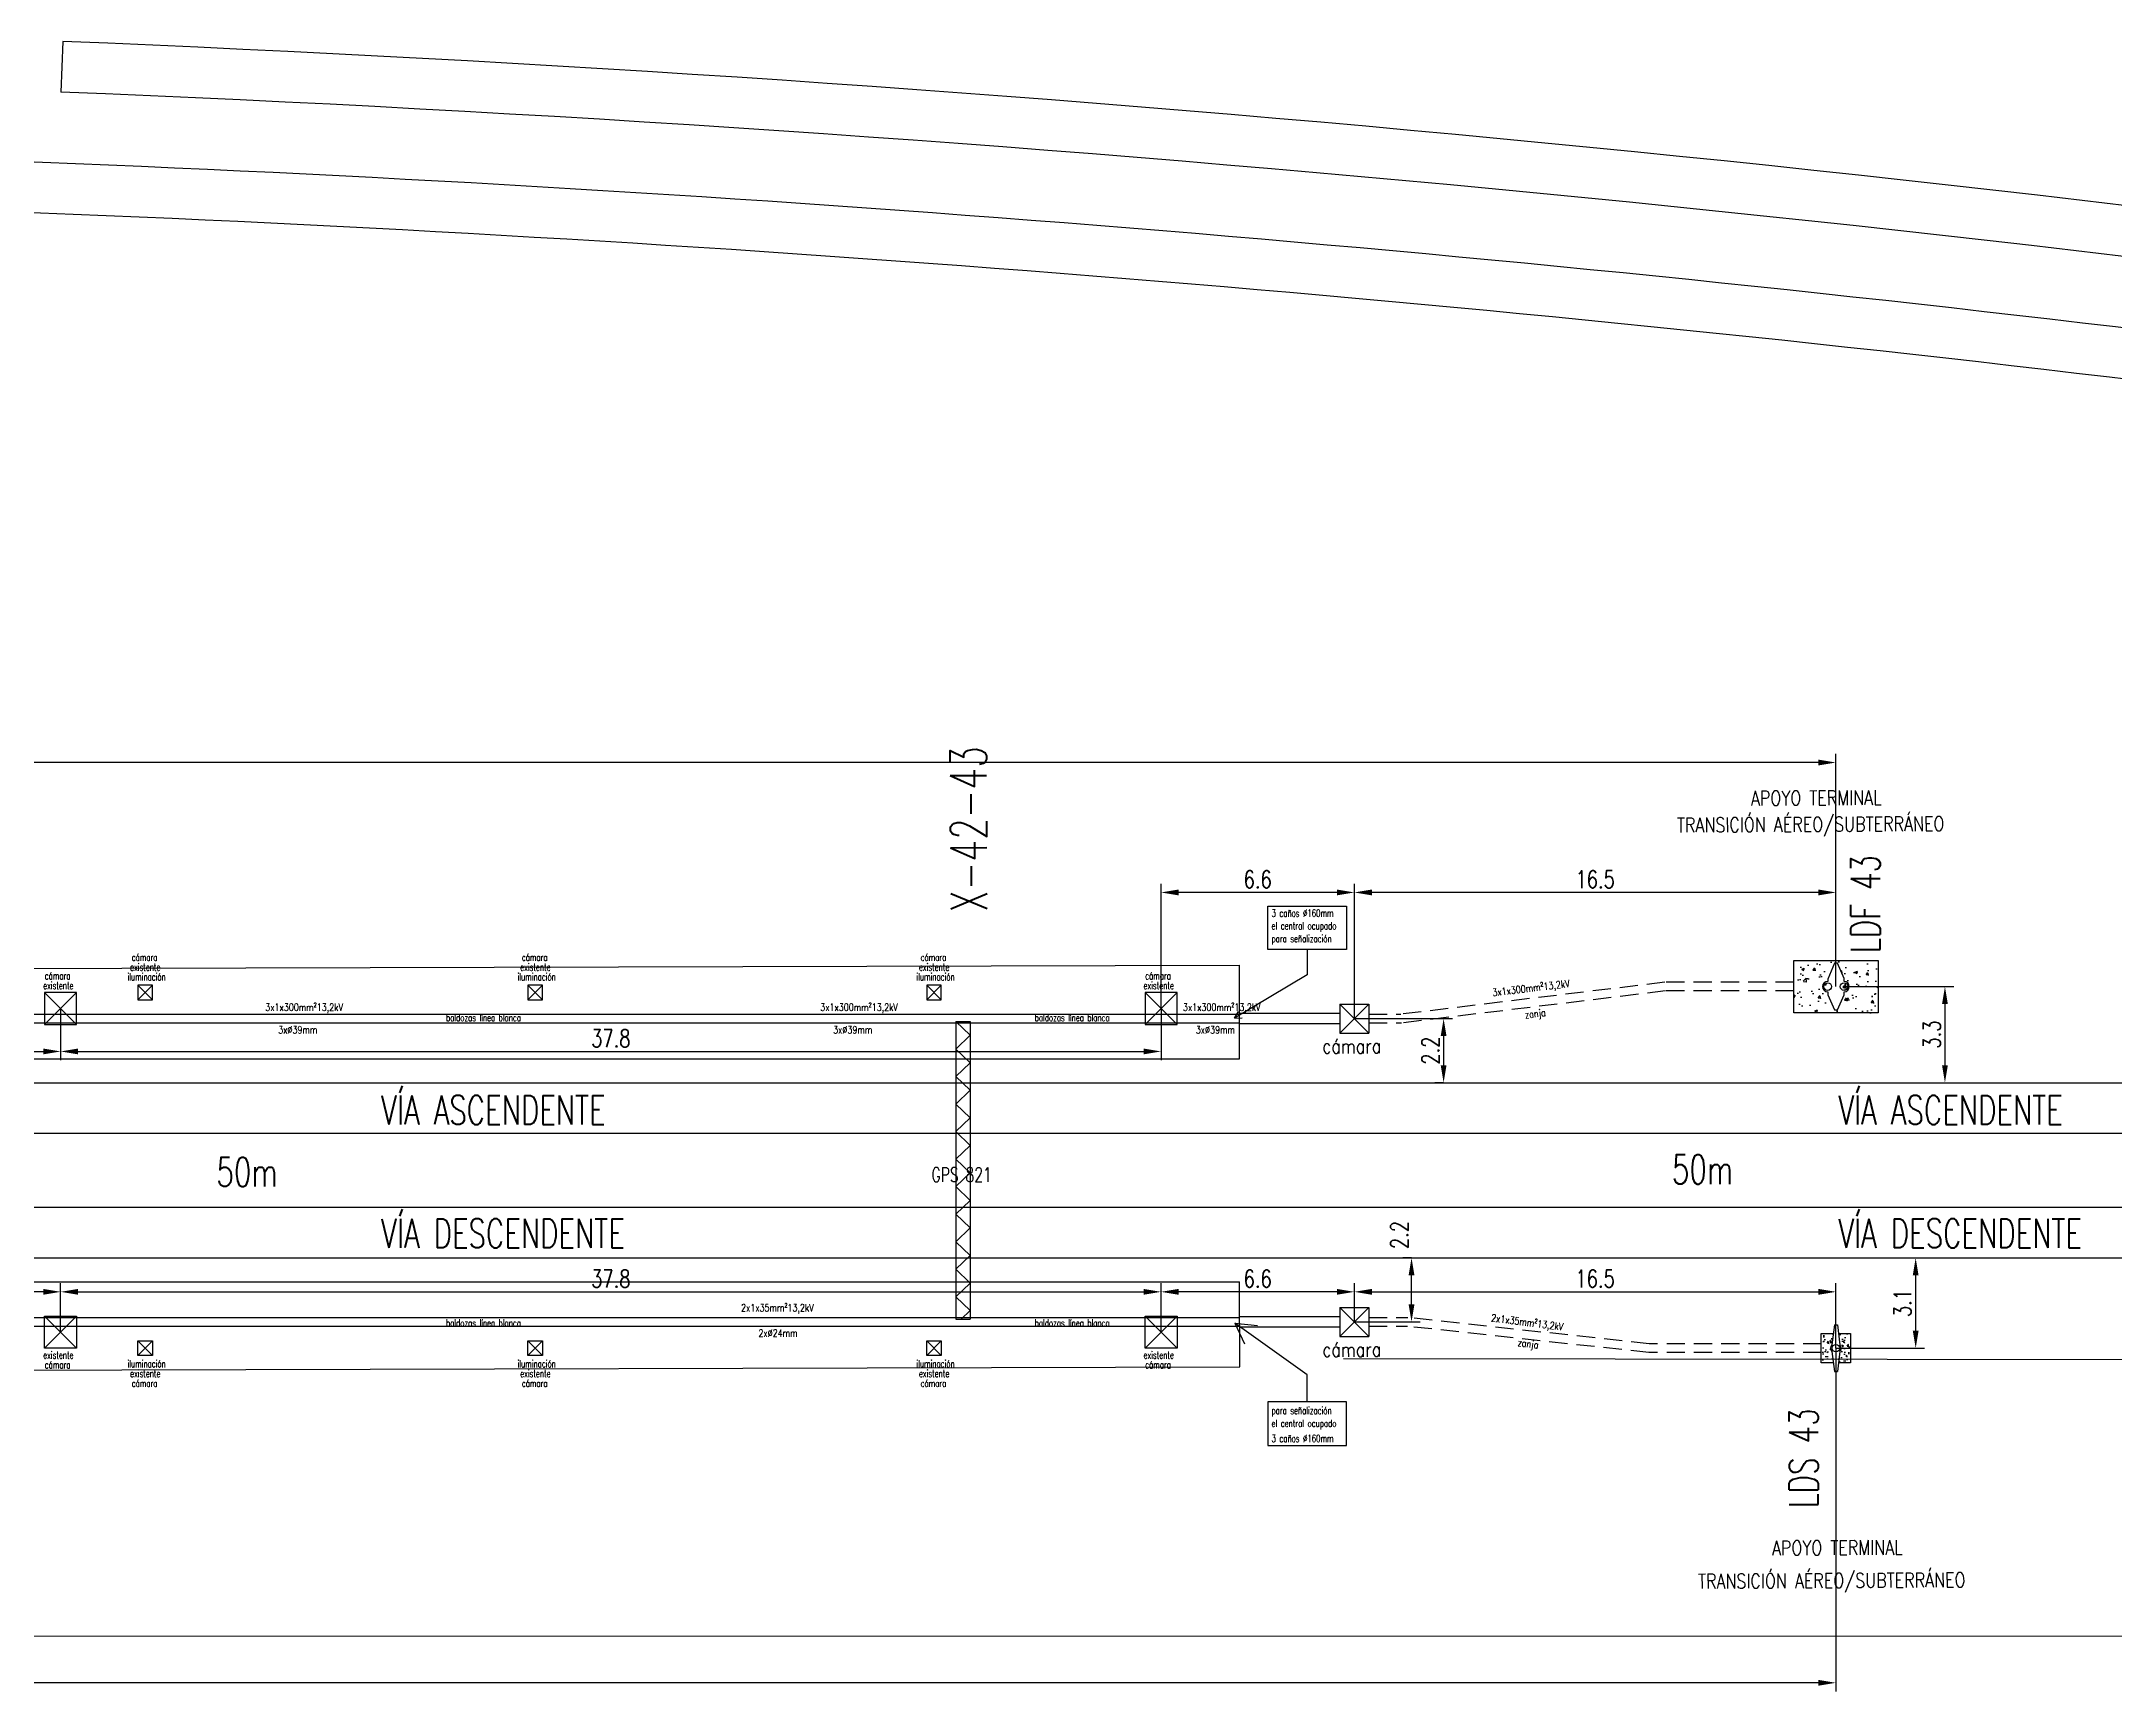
# Model space of a CAD drawing. Header units: millimetres. Extents: x 629 to 1504, y 1178 to 1591.
# Drawn here: x 1033.8 to 1105, y 1303.8 to 1360.5 of the extents above; entities that cross this region are included whole.
import ezdxf

# ---------------------------------------------------------------- set-up
doc = ezdxf.new("R2010")
doc.units = ezdxf.units.MM
doc.linetypes.add('HIDDEN2', pattern=[0.1875, 0.125, -0.0625])
for name, color, linetype in [('LINEA02', 8, 'Continuous'), ('Textos catenaria', 7, 'Continuous'), ('TMR', 8, 'Continuous'), ('Unknown_Line_Type', 7, 'Continuous'), ('VIAS', 3, 'Continuous')]:
    doc.layers.add(name, color=color, linetype=linetype)
doc.styles.add('SIMPLEX', font='simplex.shx', dxfattribs={"width": 0.75})
doc.dimstyles.new('COTA-100', dxfattribs={"dimscale": 3, "dimtxt": 0.2, "dimasz": 0.2, "dimexe": 0.1, "dimexo": 0, "dimgap": 0.05, "dimtad": 1, "dimdec": 1, "dimzin": 0, "dimdsep": 46, "dimtxsty": 'SIMPLEX', "dimcen": 0.1, "dimclrd": 256, "dimclre": 256, "dimclrt": 256, "dimazin": 0, "dimtm": 1e-09, "dimtfac": 0.714286, "dimtdec": 1, "dimtmove": 2, "dimatfit": 2, "dimfxl": 0, "dimtolj": 1, "dimtzin": 0, "dimarcsym": 0})
pattern_1 = [(50, (-2624.04677, -773.78864), (0.45546167, -0.039847714), [0.047625, -0.523875]), (355, (-2624.04677, -773.78864), (-0.088107065, 0.47764161), [0.0381, -0.4191]), (100.451, (-2624.0088, -773.79196), (0.367356254, 0.43779172), [0.040475, -0.445225]), (46.1842, (-2624.04677, -773.66164), (0.6776976, -0.10510582), [0.0714375, -0.7858125]), (96.6356, (-2623.9903, -773.6704), (0.59351059, 0.61856389), [0.0607125, -0.6678375]), (351.184, (-2624.0468, -773.66164), (0.59351151, 0.6185628), [0.05715, -0.62865]), (21, (-2623.98327, -773.6934), (0.3790372, -0.255663796), [0.047625, -0.523875]), (326, (-2623.98327, -773.6934), (0.15450507, 0.460469915), [0.0381, -0.4191]), (71.4514, (-2623.9517, -773.7147), (0.53354123, 0.204807144), [0.040475, -0.445225]), (37.5, (-2624.04677, -773.78864), (0.007721508, 0.211387597), [0, -0.41402, 0, -0.42545, 0, -0.4206875]), (7.5, (-2624.04677, -773.78864), (0.167049156, 0.250451437), [0, -0.24257, 0, -0.404495, 0, -0.1603375]), (327.5, (-2624.18837, -773.78864), (0.338976488, -0.01432186), [0, -0.15875, 0, -0.4953, 0, -0.657225]), (317.5, (-2624.25187, -773.78864), (0.370322953, 0.063566228), [0, -0.206375, 0, -0.32893, 0, -0.466725])]

# ---------------------------------------------------------------- blocks, each defined once
blk = doc.blocks.new('estructura tipo A con base')
h = blk.add_hatch()
h.set_pattern_fill('AR-CONC', color=8, scale=0.005, style=0)
h.set_pattern_definition([(50, (-2627.5983, -783.80706), (0.91092334, -0.07969543), [0.09525, -1.04775]), (355, (-2627.5983, -783.8071), (-0.17621413, 0.9552832), [0.0762, -0.8382]), (100.451, (-2627.5224, -783.8137), (0.7347125, 0.87558344), [0.08095, -0.89045]), (46.1842, (-2627.5983, -783.5531), (1.3553952, -0.21021164), [0.142875, -1.571625]), (96.6356, (-2627.4854, -783.5706), (1.1870212, 1.2371278), [0.121425, -1.335675]), (351.184, (-2627.5983, -783.553), (1.187023, 1.2371256), [0.1143, -1.2573]), (21, (-2627.4713, -783.61656), (0.7580744, -0.5113276), [0.09525, -1.04775]), (326, (-2627.4713, -783.6166), (0.30901014, 0.92093983), [0.0762, -0.8382]), (71.4514, (-2627.4081, -783.6592), (1.06708245, 0.4096143), [0.08095, -0.89045]), (37.5, (-2627.5983, -783.80706), (0.015443016, 0.422775194), [0, -0.82804, 0, -0.8509, 0, -0.841375]), (7.5, (-2627.5983, -783.80706), (0.33409831, 0.500902874), [0, -0.48514, 0, -0.80899, 0, -0.320675]), (327.5, (-2627.88152, -783.80706), (0.677952976, -0.02864372), [0, -0.3175, 0, -0.9906, 0, -1.31445]), (317.5, (-2628.0085, -783.80706), (0.74064591, 0.12713246), [0, -0.41275, 0, -0.65786, 0, -0.93345])])
h.paths.add_polyline_path([(-1.45, -0.9), (1.45, -0.9), (1.45, 0.9), (-1.45, 0.9)])
h.paths.add_polyline_path([(-0.28, 0.18), (-0.28, 0.25), (-0.05, 0.8), (0.05, 0.8), (0.28, 0.282), (0.28, 0.18, -1), (0.28, -0.18), (0.28, -0.282), (0.05, -0.8), (-0.05, -0.8), (-0.28, -0.282), (-0.28, -0.18, -1)], flags=16)
h.paths.add_polyline_path([(-0.15, 0, -1), (-0.41, 0, -1)], flags=0)
h.paths.add_polyline_path([(0.002, 0, -1), (-0.002, 0, -1)], flags=0)
h.paths.add_polyline_path([(0.41, 0, -1), (0.15, 0, -1)], flags=0)
blk.add_lwpolyline([(1.45, -0.9), (-1.45, -0.9), (-1.45, 0.9), (1.45, 0.9)], close=True)
at = {"color": 6}
blk.add_lwpolyline([(-0.28, -0.282), (-0.05, -0.8), (0.05, -0.8), (0.28, -0.282), (0.28, -0.18, 1), (0.28, 0.18), (0.28, 0.282), (0.05, 0.8), (-0.05, 0.8), (-0.28, 0.25), (-0.28, 0.18, 1), (-0.28, -0.18)], format="xyb", close=True, dxfattribs=at)
for centre, radius in [((-0.28, 0), 0.13), ((0, 0), 0.0021), ((0.28, 0), 0.13)]:
    blk.add_circle(centre, radius, dxfattribs=at)
blk = doc.blocks.new('estructura terminal o retención para LDS')
h = blk.add_hatch()
h.set_pattern_fill('AR-CONC', color=8, scale=0.0025, style=0)
h.set_pattern_definition(pattern_1)
h.paths.add_polyline_path([(-0.5, -0.5), (-0.089, -0.5), (-0.14, -0.113, -0.352658), (-0.14, 0.113), (-0.089, 0.5), (-0.5, 0.5)])
h = blk.add_hatch()
h.set_pattern_fill('AR-CONC', color=8, scale=0.0025, style=0)
h.set_pattern_definition(pattern_1)
h.paths.add_polyline_path([(0.14, -0.113), (0.089, -0.5), (0.5, -0.5), (0.5, 0.5), (0.089, 0.5), (0.14, 0.113, -0.352658)])
at = {"color": 6}
for p, q in [((-0.05, 0.8), (-0.14, 0.113)), ((-0.05, 0.8), (0.05, 0.8)), ((0.05, 0.8), (0.14, 0.113)), ((-0.14, -0.113), (-0.05, -0.8)), ((0.14, -0.113), (0.05, -0.8)), ((-0.05, -0.8), (0.05, -0.8))]:
    blk.add_line(p, q, dxfattribs=at)
for points in [[(-0.089, -0.5), (-0.5, -0.5), (-0.5, 0.5), (-0.089, 0.5)], [(0.089, 0.5), (0.5, 0.5), (0.5, -0.5), (0.089, -0.5)]]:
    blk.add_lwpolyline(points)
blk.add_circle((0, 0), 0.13, dxfattribs=at)
for start, end in [(141.14883, 218.85117), (321.14883, 38.85117)]:
    blk.add_arc((0, 0), 0.18, start, end, dxfattribs=at)
blk = doc.blocks.new('cámara LDF-LDS')
at = {"color": 6}
for p, q in [((-0.5, 0.5), (0.5, 0.5)), ((-0.5, 0.5), (-0.5, -0.5)), ((-0.5, 0.5), (0.5, -0.5)), ((0.5, 0.5), (-0.5, -0.5)), ((0.5, 0.5), (0.5, -0.5)), ((-0.5, -0.5), (0.5, -0.5))]:
    blk.add_line(p, q, dxfattribs=at)
blk = doc.blocks.new('*D17')
at = {"lineweight": -2, "transparency": 16777216}
for p, q in [((1072.21, 1316.117), (1072.21, 1317.802)), ((1078.253, 1317.502), (1072.81, 1317.502)), ((1078.853, 1316.467), (1078.853, 1317.802))]:
    blk.add_line(p, q, dxfattribs=at)
at = {"transparency": 16777216}
for points in [[(1072.81, 1317.602), (1072.81, 1317.402), (1072.21, 1317.502)], [(1078.253, 1317.602), (1078.253, 1317.402), (1078.853, 1317.502)]]:
    blk.add_solid(points, dxfattribs=at)
at = {"layer": 'Defpoints', "color": 0, "transparency": 16777216}
for p in [(1072.21, 1317.502), (1072.21, 1316.117), (1078.853, 1316.467)]:
    blk.add_point(p, dxfattribs=at)
at = {"transparency": 16777216, "insert": (1075.531, 1317.952), "char_height": 0.6, "attachment_point": 5, "style": 'SIMPLEX'}
blk.add_mtext('\\A1;6.6', dxfattribs=at)
blk = doc.blocks.new('*D18')
at = {"lineweight": -2, "transparency": 16777216}
for p, q in [((1078.853, 1316.467), (1078.853, 1317.802)), ((1079.453, 1317.502), (1094.792, 1317.502)), ((1095.392, 1315.567), (1095.392, 1317.802))]:
    blk.add_line(p, q, dxfattribs=at)
at = {"transparency": 16777216}
for points in [[(1079.453, 1317.602), (1079.453, 1317.402), (1078.853, 1317.502)], [(1094.792, 1317.602), (1094.792, 1317.402), (1095.392, 1317.502)]]:
    blk.add_solid(points, dxfattribs=at)
at = {"layer": 'Defpoints', "color": 0, "transparency": 16777216}
for p in [(1095.392, 1317.502), (1078.853, 1316.467), (1095.392, 1315.567)]:
    blk.add_point(p, dxfattribs=at)
at = {"transparency": 16777216, "insert": (1087.122, 1317.952), "char_height": 0.6, "attachment_point": 5, "style": 'SIMPLEX'}
blk.add_mtext('\\A1;16.5', dxfattribs=at)
blk = doc.blocks.new('*D19')
at = {"lineweight": -2, "transparency": 16777216}
for p, q in [((790.429, 1315.567), (790.429, 1303.772)), ((1095.392, 1315.567), (1095.392, 1303.772)), ((1094.792, 1304.072), (791.029, 1304.072))]:
    blk.add_line(p, q, dxfattribs=at)
at = {"transparency": 16777216}
for points in [[(791.029, 1304.172), (791.029, 1303.972), (790.429, 1304.072)], [(1094.792, 1304.172), (1094.792, 1303.972), (1095.392, 1304.072)]]:
    blk.add_solid(points, dxfattribs=at)
at = {"layer": 'Defpoints', "color": 0, "transparency": 16777216}
for p in [(790.429, 1315.567), (1095.392, 1315.567), (790.429, 1304.072)]:
    blk.add_point(p, dxfattribs=at)
at = {"transparency": 16777216, "insert": (942.91, 1304.522), "char_height": 0.6, "attachment_point": 5, "style": 'SIMPLEX'}
blk.add_mtext('\\A1;305.0', dxfattribs=at)
blk = doc.blocks.new('*D20')
at = {"lineweight": -2, "transparency": 16777216}
for p, q in [((1078.852, 1326.887), (1078.852, 1331.521)), ((1094.794, 1331.221), (1079.452, 1331.221)), ((1095.394, 1327.987), (1095.394, 1331.521))]:
    blk.add_line(p, q, dxfattribs=at)
at = {"transparency": 16777216}
for points in [[(1079.452, 1331.321), (1079.452, 1331.121), (1078.852, 1331.221)], [(1094.794, 1331.321), (1094.794, 1331.121), (1095.394, 1331.221)]]:
    blk.add_solid(points, dxfattribs=at)
at = {"layer": 'Defpoints', "color": 0, "transparency": 16777216}
for p in [(1078.852, 1331.221), (1095.394, 1327.987), (1078.852, 1326.887)]:
    blk.add_point(p, dxfattribs=at)
at = {"transparency": 16777216, "insert": (1087.123, 1331.671), "char_height": 0.6, "attachment_point": 5, "style": 'SIMPLEX'}
blk.add_mtext('\\A1;16.5', dxfattribs=at)
blk = doc.blocks.new('*D21')
at = {"lineweight": -2, "transparency": 16777216}
for p, q in [((1072.21, 1327.237), (1072.21, 1331.521)), ((1078.252, 1331.221), (1072.81, 1331.221)), ((1078.852, 1326.887), (1078.852, 1331.521))]:
    blk.add_line(p, q, dxfattribs=at)
at = {"transparency": 16777216}
for points in [[(1072.81, 1331.321), (1072.81, 1331.121), (1072.21, 1331.221)], [(1078.252, 1331.321), (1078.252, 1331.121), (1078.852, 1331.221)]]:
    blk.add_solid(points, dxfattribs=at)
at = {"layer": 'Defpoints', "color": 0, "transparency": 16777216}
for p in [(1072.21, 1331.221), (1072.21, 1327.237), (1078.852, 1326.887)]:
    blk.add_point(p, dxfattribs=at)
at = {"transparency": 16777216, "insert": (1075.531, 1331.671), "char_height": 0.6, "attachment_point": 5, "style": 'SIMPLEX'}
blk.add_mtext('\\A1;6.6', dxfattribs=at)
blk = doc.blocks.new('*D22')
at = {"lineweight": -2, "transparency": 16777216}
for p, q in [((1080.815, 1318.667), (1080.515, 1318.667)), ((1080.815, 1317.067), (1080.815, 1318.067)), ((1078.853, 1316.467), (1081.115, 1316.467))]:
    blk.add_line(p, q, dxfattribs=at)
at = {"transparency": 16777216}
for points in [[(1080.715, 1318.067), (1080.915, 1318.067), (1080.815, 1318.667)], [(1080.715, 1317.067), (1080.915, 1317.067), (1080.815, 1316.467)]]:
    blk.add_solid(points, dxfattribs=at)
at = {"layer": 'Defpoints', "color": 0, "transparency": 16777216}
for p in [(1080.815, 1318.667), (1080.815, 1318.667), (1078.853, 1316.467)]:
    blk.add_point(p, dxfattribs=at)
at = {"transparency": 16777216, "insert": (1080.397, 1319.453), "char_height": 0.6, "attachment_point": 5, "rotation": 90, "style": 'SIMPLEX'}
blk.add_mtext('\\A1;2.2', dxfattribs=at)
blk = doc.blocks.new('*D25')
at = {"lineweight": -2, "transparency": 16777216}
for p, q in [((1078.852, 1326.887), (1082.217, 1326.887)), ((1081.917, 1326.287), (1081.917, 1325.287)), ((1081.917, 1324.687), (1081.617, 1324.687))]:
    blk.add_line(p, q, dxfattribs=at)
at = {"transparency": 16777216}
for points in [[(1081.817, 1326.287), (1082.017, 1326.287), (1081.917, 1326.887)], [(1081.817, 1325.287), (1082.017, 1325.287), (1081.917, 1324.687)]]:
    blk.add_solid(points, dxfattribs=at)
at = {"layer": 'Defpoints', "color": 0, "transparency": 16777216}
for p in [(1078.852, 1326.887), (1081.917, 1324.687), (1081.917, 1324.687)]:
    blk.add_point(p, dxfattribs=at)
at = {"transparency": 16777216, "insert": (1081.467, 1325.787), "char_height": 0.6, "attachment_point": 5, "rotation": 90, "style": 'SIMPLEX'}
blk.add_mtext('\\A1;2.2', dxfattribs=at)
blk = doc.blocks.new('*D27')
at = {"lineweight": -2, "transparency": 16777216}
for p, q in [((790.431, 1327.987), (790.431, 1335.984)), ((1095.394, 1327.987), (1095.394, 1335.984)), ((1094.794, 1335.684), (791.031, 1335.684))]:
    blk.add_line(p, q, dxfattribs=at)
at = {"transparency": 16777216}
for points in [[(791.031, 1335.784), (791.031, 1335.584), (790.431, 1335.684)], [(1094.794, 1335.784), (1094.794, 1335.584), (1095.394, 1335.684)]]:
    blk.add_solid(points, dxfattribs=at)
at = {"layer": 'Defpoints', "color": 0, "transparency": 16777216}
for p in [(790.431, 1335.684), (790.431, 1327.987), (1095.394, 1327.987)]:
    blk.add_point(p, dxfattribs=at)
at = {"transparency": 16777216, "insert": (942.913, 1336.134), "char_height": 0.6, "attachment_point": 5, "style": 'SIMPLEX'}
blk.add_mtext('\\A1;305.0', dxfattribs=at)
blk = doc.blocks.new('*D33')
at = {"lineweight": -2, "transparency": 16777216}
for p, q in [((1095.392, 1318.667), (1098.433, 1318.667)), ((1098.133, 1316.167), (1098.133, 1318.067)), ((1095.392, 1315.567), (1098.433, 1315.567))]:
    blk.add_line(p, q, dxfattribs=at)
at = {"transparency": 16777216}
for points in [[(1098.033, 1318.067), (1098.233, 1318.067), (1098.133, 1318.667)], [(1098.033, 1316.167), (1098.233, 1316.167), (1098.133, 1315.567)]]:
    blk.add_solid(points, dxfattribs=at)
at = {"layer": 'Defpoints', "color": 0, "transparency": 16777216}
for p in [(1095.392, 1318.667), (1098.133, 1318.667), (1095.392, 1315.567)]:
    blk.add_point(p, dxfattribs=at)
at = {"transparency": 16777216, "insert": (1097.683, 1317.117), "char_height": 0.6, "attachment_point": 5, "rotation": 90, "style": 'SIMPLEX'}
blk.add_mtext('\\A1;3.1', dxfattribs=at)
blk = doc.blocks.new('*D34')
at = {"lineweight": -2, "transparency": 16777216}
for p, q in [((1095.672, 1327.987), (1099.438, 1327.987)), ((1099.138, 1327.387), (1099.138, 1325.287)), ((1095.672, 1324.687), (1099.438, 1324.687))]:
    blk.add_line(p, q, dxfattribs=at)
at = {"transparency": 16777216}
for points in [[(1099.038, 1327.387), (1099.238, 1327.387), (1099.138, 1327.987)], [(1099.038, 1325.287), (1099.238, 1325.287), (1099.138, 1324.687)]]:
    blk.add_solid(points, dxfattribs=at)
at = {"layer": 'Defpoints', "color": 0, "transparency": 16777216}
for p in [(1095.672, 1327.987), (1095.672, 1324.687), (1099.138, 1324.687)]:
    blk.add_point(p, dxfattribs=at)
at = {"transparency": 16777216, "insert": (1098.688, 1326.337), "char_height": 0.6, "attachment_point": 5, "rotation": 90, "style": 'SIMPLEX'}
blk.add_mtext('\\A1;3.3', dxfattribs=at)
blk = doc.blocks.new('*D35')
at = {"lineweight": -2, "transparency": 16777216}
for p, q in [((1034.41, 1316.117), (1034.41, 1317.802)), ((1035.01, 1317.502), (1071.61, 1317.502)), ((1072.21, 1316.117), (1072.21, 1317.802))]:
    blk.add_line(p, q, dxfattribs=at)
at = {"transparency": 16777216}
for points in [[(1035.01, 1317.602), (1035.01, 1317.402), (1034.41, 1317.502)], [(1071.61, 1317.602), (1071.61, 1317.402), (1072.21, 1317.502)]]:
    blk.add_solid(points, dxfattribs=at)
at = {"layer": 'Defpoints', "color": 0, "transparency": 16777216}
for p in [(1072.21, 1317.502), (1034.41, 1316.117), (1072.21, 1316.117)]:
    blk.add_point(p, dxfattribs=at)
at = {"transparency": 16777216, "insert": (1053.31, 1317.952), "char_height": 0.6, "attachment_point": 5, "style": 'SIMPLEX'}
blk.add_mtext('\\A1;37.8', dxfattribs=at)
blk = doc.blocks.new('*D36')
at = {"lineweight": -2, "transparency": 16777216}
for p, q in [((993.955, 1316.146), (993.955, 1317.802)), ((1033.81, 1317.502), (994.555, 1317.502)), ((1034.41, 1316.117), (1034.41, 1317.802))]:
    blk.add_line(p, q, dxfattribs=at)
at = {"transparency": 16777216}
for points in [[(994.555, 1317.602), (994.555, 1317.402), (993.955, 1317.502)], [(1033.81, 1317.602), (1033.81, 1317.402), (1034.41, 1317.502)]]:
    blk.add_solid(points, dxfattribs=at)
at = {"layer": 'Defpoints', "color": 0, "transparency": 16777216}
for p in [(993.955, 1317.502), (993.955, 1316.146), (1034.41, 1316.117)]:
    blk.add_point(p, dxfattribs=at)
at = {"transparency": 16777216, "insert": (1014.182, 1317.952), "char_height": 0.6, "attachment_point": 5, "style": 'SIMPLEX'}
blk.add_mtext('\\A1;40.5', dxfattribs=at)
blk = doc.blocks.new('*D45')
at = {"lineweight": -2, "transparency": 16777216}
for p, q in [((993.955, 1327.209), (993.955, 1325.459)), ((1034.41, 1327.237), (1034.41, 1325.459)), ((994.555, 1325.759), (1033.81, 1325.759))]:
    blk.add_line(p, q, dxfattribs=at)
at = {"transparency": 16777216}
for points in [[(994.555, 1325.859), (994.555, 1325.659), (993.955, 1325.759)], [(1033.81, 1325.859), (1033.81, 1325.659), (1034.41, 1325.759)]]:
    blk.add_solid(points, dxfattribs=at)
at = {"layer": 'Defpoints', "color": 0, "transparency": 16777216}
for p in [(993.955, 1327.209), (1034.41, 1327.237), (1034.41, 1325.759)]:
    blk.add_point(p, dxfattribs=at)
at = {"transparency": 16777216, "insert": (1014.182, 1326.209), "char_height": 0.6, "attachment_point": 5, "style": 'SIMPLEX'}
blk.add_mtext('\\A1;40.5', dxfattribs=at)
blk = doc.blocks.new('*D46')
at = {"lineweight": -2, "transparency": 16777216}
for p, q in [((1034.41, 1327.237), (1034.41, 1325.459)), ((1072.21, 1327.237), (1072.21, 1325.459)), ((1035.01, 1325.759), (1071.61, 1325.759))]:
    blk.add_line(p, q, dxfattribs=at)
at = {"transparency": 16777216}
for points in [[(1035.01, 1325.859), (1035.01, 1325.659), (1034.41, 1325.759)], [(1071.61, 1325.859), (1071.61, 1325.659), (1072.21, 1325.759)]]:
    blk.add_solid(points, dxfattribs=at)
at = {"layer": 'Defpoints', "color": 0, "transparency": 16777216}
for p in [(1034.41, 1327.237), (1072.21, 1327.237), (1072.21, 1325.759)]:
    blk.add_point(p, dxfattribs=at)
at = {"transparency": 16777216, "insert": (1053.31, 1326.209), "char_height": 0.6, "attachment_point": 5, "style": 'SIMPLEX'}
blk.add_mtext('\\A1;37.8', dxfattribs=at)

msp = doc.modelspace()

# ---------------------------------------------------------------- linework, layer by layer
for p, q in [((1077.23, 1329.257), (1077.23, 1328.387)), ((1077.23, 1328.387), (1074.736, 1326.906)), ((1033.86, 1327.787), (1034.96, 1326.687)), ((1034.96, 1327.787), (1033.86, 1326.687)), ((1037.56, 1328.037), (1037.06, 1327.537)), ((1037.06, 1328.037), (1037.56, 1327.537)), ((1050.96, 1328.037), (1050.46, 1327.537)), ((1050.46, 1328.037), (1050.96, 1327.537)), ((1064.66, 1328.037), (1064.16, 1327.537)), ((1064.16, 1328.037), (1064.66, 1327.537)), ((1071.66, 1327.787), (1072.76, 1326.687)), ((1072.76, 1327.787), (1071.66, 1326.687)), ((1074.736, 1326.906), (1074.869, 1327.13)), ((1074.736, 1326.906), (1074.997, 1326.915)), ((1033.86, 1315.567), (1034.96, 1316.667)), ((1034.96, 1315.567), (1033.86, 1316.667)), ((1071.66, 1315.567), (1072.76, 1316.667)), ((1072.76, 1315.567), (1071.66, 1316.667)), ((1077.23, 1314.655), (1074.742, 1316.426)), ((1074.742, 1316.426), (1075.521, 1316.341)), ((1074.742, 1316.426), (1075.077, 1315.718)), ((1037.56, 1315.317), (1037.06, 1315.817)), ((1037.06, 1315.317), (1037.56, 1315.817)), ((1050.96, 1315.317), (1050.46, 1315.817)), ((1050.46, 1315.317), (1050.96, 1315.817)), ((1064.66, 1315.317), (1064.16, 1315.817)), ((1064.16, 1315.317), (1064.66, 1315.817)), ((1077.23, 1313.721), (1077.23, 1314.655))]:
    msp.add_line(p, q)
at = {"color": 5, "linetype": 'HIDDEN2', "ltscale": 5}
for p, q in [((1089.52, 1328.137), (1080.45, 1327.037)), ((1093.942, 1328.137), (1089.52, 1328.137)), ((1089.538, 1327.837), (1080.468, 1326.737)), ((1093.942, 1327.837), (1089.538, 1327.837)), ((1079.352, 1327.037), (1080.45, 1327.037)), ((1079.352, 1326.737), (1080.468, 1326.737)), ((1079.353, 1316.617), (1080.691, 1316.617)), ((1079.353, 1316.317), (1080.674, 1316.317)), ((1088.966, 1315.417), (1080.674, 1316.317)), ((1088.982, 1315.717), (1080.691, 1316.617)), ((1094.892, 1315.417), (1088.966, 1315.417)), ((1094.892, 1315.717), (1088.982, 1315.717))]:
    msp.add_line(p, q, dxfattribs=at)
at = {"color": 1}
for p, q in [((836.155, 1327.037), (1074.906, 1327.037)), ((836.155, 1326.737), (1074.907, 1326.737)), ((836.155, 1316.617), (1074.907, 1316.617)), ((836.155, 1316.317), (1074.906, 1316.317))]:
    msp.add_line(p, q, dxfattribs=at)
at = {"color": 4}
for p, q in [((1065.161, 1326.787), (1065.161, 1316.567)), ((1065.161, 1326.787), (1065.651, 1326.787)), ((1065.161, 1326.787), (1065.651, 1326.315)), ((1065.651, 1326.787), (1065.651, 1316.567)), ((1065.161, 1325.842), (1065.651, 1326.315)), ((1065.161, 1325.842), (1065.651, 1325.369)), ((1065.161, 1324.896), (1065.651, 1325.369)), ((1065.161, 1324.896), (1065.651, 1324.424)), ((1065.161, 1323.951), (1065.651, 1324.424)), ((1065.161, 1323.951), (1065.651, 1323.478)), ((1065.161, 1323.005), (1065.651, 1323.478)), ((1065.161, 1323.005), (1065.651, 1322.533)), ((1065.161, 1322.06), (1065.651, 1322.533)), ((1065.161, 1322.06), (1065.651, 1321.587)), ((1065.161, 1321.115), (1065.651, 1321.587)), ((1065.161, 1321.115), (1065.651, 1320.642)), ((1065.161, 1320.169), (1065.651, 1320.642)), ((1065.161, 1320.169), (1065.651, 1319.696)), ((1065.161, 1319.224), (1065.651, 1319.696)), ((1065.161, 1319.224), (1065.651, 1318.751)), ((1065.161, 1318.278), (1065.651, 1318.751)), ((1065.161, 1318.278), (1065.651, 1317.805)), ((1065.161, 1317.333), (1065.651, 1317.805)), ((1065.161, 1317.333), (1065.651, 1316.86)), ((1065.348, 1316.567), (1065.651, 1316.86)), ((1065.161, 1316.567), (1065.651, 1316.567))]:
    msp.add_line(p, q, dxfattribs=at)
at = {"color": 11}
for p, q in [((1078.352, 1327.062), (1074.906, 1327.062)), ((1078.352, 1326.712), (1074.907, 1326.712)), ((1078.353, 1316.642), (1074.907, 1316.642)), ((1078.353, 1316.292), (1074.908, 1316.292))]:
    msp.add_line(p, q, dxfattribs=at)
at = {"color": 8}
for p, q in [((836.155, 1325.507), (1074.91, 1325.507)), ((629.885, 1324.687), (1381.242, 1324.687)), ((629.885, 1322.947), (1381.242, 1322.947)), ((629.885, 1320.407), (1381.242, 1320.407)), ((629.885, 1318.667), (1381.242, 1318.667)), ((836.155, 1317.847), (1074.91, 1317.847))]:
    msp.add_line(p, q, dxfattribs=at)
for points in [[(1075.88, 1330.755), (1078.58, 1330.755), (1078.58, 1329.257), (1075.88, 1329.257)], [(1034.96, 1326.687), (1034.96, 1327.787), (1033.86, 1327.787), (1033.86, 1326.687)], [(1037.56, 1328.037), (1037.06, 1328.037), (1037.06, 1327.537), (1037.56, 1327.537)], [(1050.96, 1328.037), (1050.46, 1328.037), (1050.46, 1327.537), (1050.96, 1327.537)], [(1064.66, 1328.037), (1064.16, 1328.037), (1064.16, 1327.537), (1064.66, 1327.537)], [(1072.76, 1326.687), (1072.76, 1327.787), (1071.66, 1327.787), (1071.66, 1326.687)], [(1034.96, 1316.667), (1034.96, 1315.567), (1033.86, 1315.567), (1033.86, 1316.667)], [(1072.76, 1316.667), (1072.76, 1315.567), (1071.66, 1315.567), (1071.66, 1316.667)], [(1037.56, 1315.317), (1037.06, 1315.317), (1037.06, 1315.817), (1037.56, 1315.817)], [(1050.96, 1315.317), (1050.46, 1315.317), (1050.46, 1315.817), (1050.96, 1315.817)], [(1064.66, 1315.317), (1064.16, 1315.317), (1064.16, 1315.817), (1064.66, 1315.817)], [(1075.88, 1312.222), (1078.58, 1312.222), (1078.58, 1313.721), (1075.88, 1313.721)]]:
    msp.add_lwpolyline(points, close=True)
at = {"layer": 'LINEA02'}
for p, q in [((934.635, 1328.367), (1074.902, 1328.719)), ((1074.91, 1325.507), (1074.902, 1328.719)), ((1074.917, 1314.922), (1074.91, 1317.847)), ((960.698, 1314.636), (1074.917, 1314.922))]:
    msp.add_line(p, q, dxfattribs=at)
at = {"layer": 'TMR'}
msp.add_line((954.046, 1305.706), (1293.467, 1305.63), dxfattribs=at)
at = {"layer": 'Unknown_Line_Type', "color": 8}
msp.add_line((1078.483, 1315.207), (1118.734, 1315.162), dxfattribs=at)
at = {"layer": 'VIAS', "color": 8}
msp.add_line((1034.482, 1360.454), (1034.412, 1358.715), dxfattribs=at)
for radius, start, end in [(910.416, 81.456366, 87.686442), (908.676, 81.456366, 87.686442), (906.236, 81.05051, 90.230543), (904.496, 81.05051, 90.230543)]:
    msp.add_arc((997.73, 450.78), radius, start, end, dxfattribs=at)

# ---------------------------------------------------------------- block references
for name, p in [('estructura tipo A con base', (1095.392, 1327.987)), ('cámara LDF-LDS', (1078.852, 1326.887)), ('cámara LDF-LDS', (1078.853, 1316.467)), ('estructura terminal o retención para LDS', (1095.392, 1315.567))]:
    msp.add_blockref(name, p)

# ---------------------------------------------------------------- texts
at = {"layer": 'Textos catenaria', "style": 'SIMPLEX'}
for s, height, rotation, width, p in [('X-42-43', 1.25, 90.27583, 0.7, (1066.238, 1330.552)), ('APOYO TERMINAL', 0.5, 0.31934, 0.8, (1092.472, 1334.206)), ('TRANSICIÓN AÉREO/SUBTERRÁNEO', 0.5, 0.31934, 0.8, (1089.934, 1333.285)), ('3x1x300mm²13,2kV', 0.25, 6.92228, 0.8, (1083.61, 1327.654)), ('zanja', 0.25, 6.92228, 0.8, (1084.723, 1326.891)), ('cámara', 0.5, 0.31934, 0.8, (1077.752, 1325.685)), ('2x1x35mm²13,2kV', 0.25, 352.67748, 0.8, (1083.539, 1316.489)), ('cámara', 0.5, 0.31934, 0.8, (1077.753, 1315.265)), ('zanja', 0.25, 352.67748, 0.8, (1084.447, 1315.641)), ('APOYO TERMINAL', 0.5, 0.31934, 0.8, (1093.195, 1308.45)), ('TRANSICIÓN AÉREO/SUBTERRÁNEO', 0.5, 0.31934, 0.8, (1090.657, 1307.308))]:
    msp.add_text(s, height=height, rotation=rotation, dxfattribs=dict(at, width=width)).set_placement(p)
at = {"layer": 'Textos catenaria', "color": 11, "style": 'SIMPLEX', "width": 0.7}
for s, p in [('LDF 43', (1096.909, 1329.146)), ('LDS 43', (1094.785, 1310.075))]:
    msp.add_text(s, height=1, rotation=90, dxfattribs=at).set_placement(p)
at = {"layer": 'Textos catenaria', "style": 'SIMPLEX'}
for s, height, width, p in [('3 caños Ø160mm', 0.25, 0.7, (1076.007, 1330.385)), ('el central ocupado', 0.25, 0.7, (1076.007, 1329.951)), ('para señalización', 0.25, 0.7, (1076.007, 1329.511)), ('cámara', 0.25, 0.7, (1036.852, 1328.869)), ('cámara', 0.25, 0.7, (1050.252, 1328.869)), ('cámara', 0.25, 0.7, (1063.952, 1328.869)), ('existente', 0.25, 0.7, (1033.809, 1327.899)), ('cámara', 0.25, 0.7, (1033.865, 1328.235)), ('iluminación', 0.25, 0.7, (1036.708, 1328.197)), ('existente', 0.25, 0.7, (1036.796, 1328.533)), ('iluminación', 0.25, 0.7, (1050.108, 1328.197)), ('existente', 0.25, 0.7, (1050.196, 1328.533)), ('iluminación', 0.25, 0.7, (1063.808, 1328.197)), ('existente', 0.25, 0.7, (1063.896, 1328.533)), ('existente', 0.25, 0.7, (1071.609, 1327.899)), ('cámara', 0.25, 0.7, (1071.665, 1328.235)), ('3x1x300mm²13,2kV', 0.25, 0.8, (1041.441, 1327.153)), ('3x1x300mm²13,2kV', 0.25, 0.8, (1060.505, 1327.153)), ('3x1x300mm²13,2kV', 0.25, 0.8, (1072.963, 1327.153)), ('baldozas línea blanca', 0.25, 0.7, (1047.65, 1326.796)), ('baldozas línea blanca', 0.25, 0.7, (1067.873, 1326.796)), ('3xØ39mm', 0.25, 0.8, (1041.884, 1326.378)), ('3xØ39mm', 0.25, 0.8, (1060.947, 1326.378)), ('3xØ39mm', 0.25, 0.8, (1073.405, 1326.378)), ('VÍA ASCENDENTE', 1, 0.7, (1045.419, 1323.245)), ('VÍA ASCENDENTE', 1, 0.7, (1095.475, 1323.245)), ('50m', 1, 0.7, (1039.761, 1321.12)), ('GPS 821', 0.5, 0.7, (1064.325, 1321.275)), ('50m', 1, 0.7, (1089.76, 1321.205)), ('VÍA DESCENDENTE', 1, 0.7, (1045.419, 1319.008)), ('VÍA DESCENDENTE', 1, 0.7, (1095.475, 1319.008)), ('2x1x35mm²13,2kV', 0.25, 0.8, (1057.783, 1316.831)), ('baldozas línea blanca', 0.25, 0.7, (1047.65, 1316.308)), ('2xØ24mm', 0.25, 0.8, (1058.381, 1315.958)), ('baldozas línea blanca', 0.25, 0.7, (1067.873, 1316.308)), ('existente', 0.25, 0.7, (1033.809, 1315.206)), ('existente', 0.25, 0.7, (1071.609, 1315.206)), ('cámara', 0.25, 0.7, (1033.865, 1314.87)), ('iluminación', 0.25, 0.7, (1036.708, 1314.908)), ('existente', 0.25, 0.7, (1036.796, 1314.572)), ('iluminación', 0.25, 0.7, (1050.108, 1314.908)), ('existente', 0.25, 0.7, (1050.196, 1314.572)), ('iluminación', 0.25, 0.7, (1063.808, 1314.908)), ('existente', 0.25, 0.7, (1063.896, 1314.572)), ('cámara', 0.25, 0.7, (1071.665, 1314.87)), ('cámara', 0.25, 0.7, (1036.852, 1314.236)), ('cámara', 0.25, 0.7, (1050.252, 1314.236)), ('cámara', 0.25, 0.7, (1063.952, 1314.236)), ('para señalización', 0.25, 0.7, (1076.007, 1313.3)), ('el central ocupado', 0.25, 0.7, (1076.007, 1312.86)), ('3 caños Ø160mm', 0.25, 0.7, (1076.007, 1312.342))]:
    msp.add_text(s, height=height, dxfattribs=dict(at, width=width)).set_placement(p)

# ---------------------------------------------------------------- dimensions: what is measured, and where the dimension line sits
for base, p1, p2, picture, middle in [((790.431, 1335.684), (1095.394, 1327.987), (790.431, 1327.987), '*D27', (942.913, 1336.134)), ((1072.21, 1331.221), (1078.852, 1326.887), (1072.21, 1327.237), '*D21', (1075.531, 1331.671)), ((1078.852, 1331.221), (1095.394, 1327.987), (1078.852, 1326.887), '*D20', (1087.123, 1331.671)), ((1034.41, 1325.759), (993.955, 1327.209), (1034.41, 1327.237), '*D45', (1014.182, 1326.209)), ((1072.21, 1325.759), (1034.41, 1327.237), (1072.21, 1327.237), '*D46', (1053.31, 1326.209)), ((993.955, 1317.502), (1034.41, 1316.117), (993.955, 1316.146), '*D36', (1014.182, 1317.952)), ((1072.21, 1317.502), (1034.41, 1316.117), (1072.21, 1316.117), '*D35', (1053.31, 1317.952)), ((1072.21, 1317.502), (1078.853, 1316.467), (1072.21, 1316.117), '*D17', (1075.531, 1317.952)), ((1095.392, 1317.502), (1078.853, 1316.467), (1095.392, 1315.567), '*D18', (1087.122, 1317.952)), ((790.429, 1304.072), (1095.392, 1315.567), (790.429, 1315.567), '*D19', (942.91, 1304.522))]:
    dim = msp.add_linear_dim(base=base, p1=p1, p2=p2, dimstyle='COTA-100')
    dim.commit()
    dim.dimension.update_dxf_attribs({"geometry": picture, "text_midpoint": middle})
for base, p1, p2, picture, middle in [((1099.138, 1324.687), (1095.672, 1327.987), (1095.672, 1324.687), '*D34', (1098.688, 1326.337)), ((1081.917, 1324.687), (1078.852, 1326.887), (1081.917, 1324.687), '*D25', (1081.467, 1325.787)), ((1098.133, 1318.667), (1095.392, 1315.567), (1095.392, 1318.667), '*D33', (1097.683, 1317.117))]:
    dim = msp.add_linear_dim(base=base, p1=p1, p2=p2, angle=90, dimstyle='COTA-100')
    dim.commit()
    dim.dimension.update_dxf_attribs({"geometry": picture, "text_midpoint": middle})
dim = msp.add_linear_dim(base=(1080.815, 1318.667), p1=(1078.853, 1316.467), p2=(1080.815, 1318.667), angle=90, dimstyle='COTA-100')
dim.commit()
dim.dimension.update_dxf_attribs({"geometry": '*D22', "text_midpoint": (1080.397, 1319.453), "dimtype": 160})

doc.saveas('drawing.dxf')
